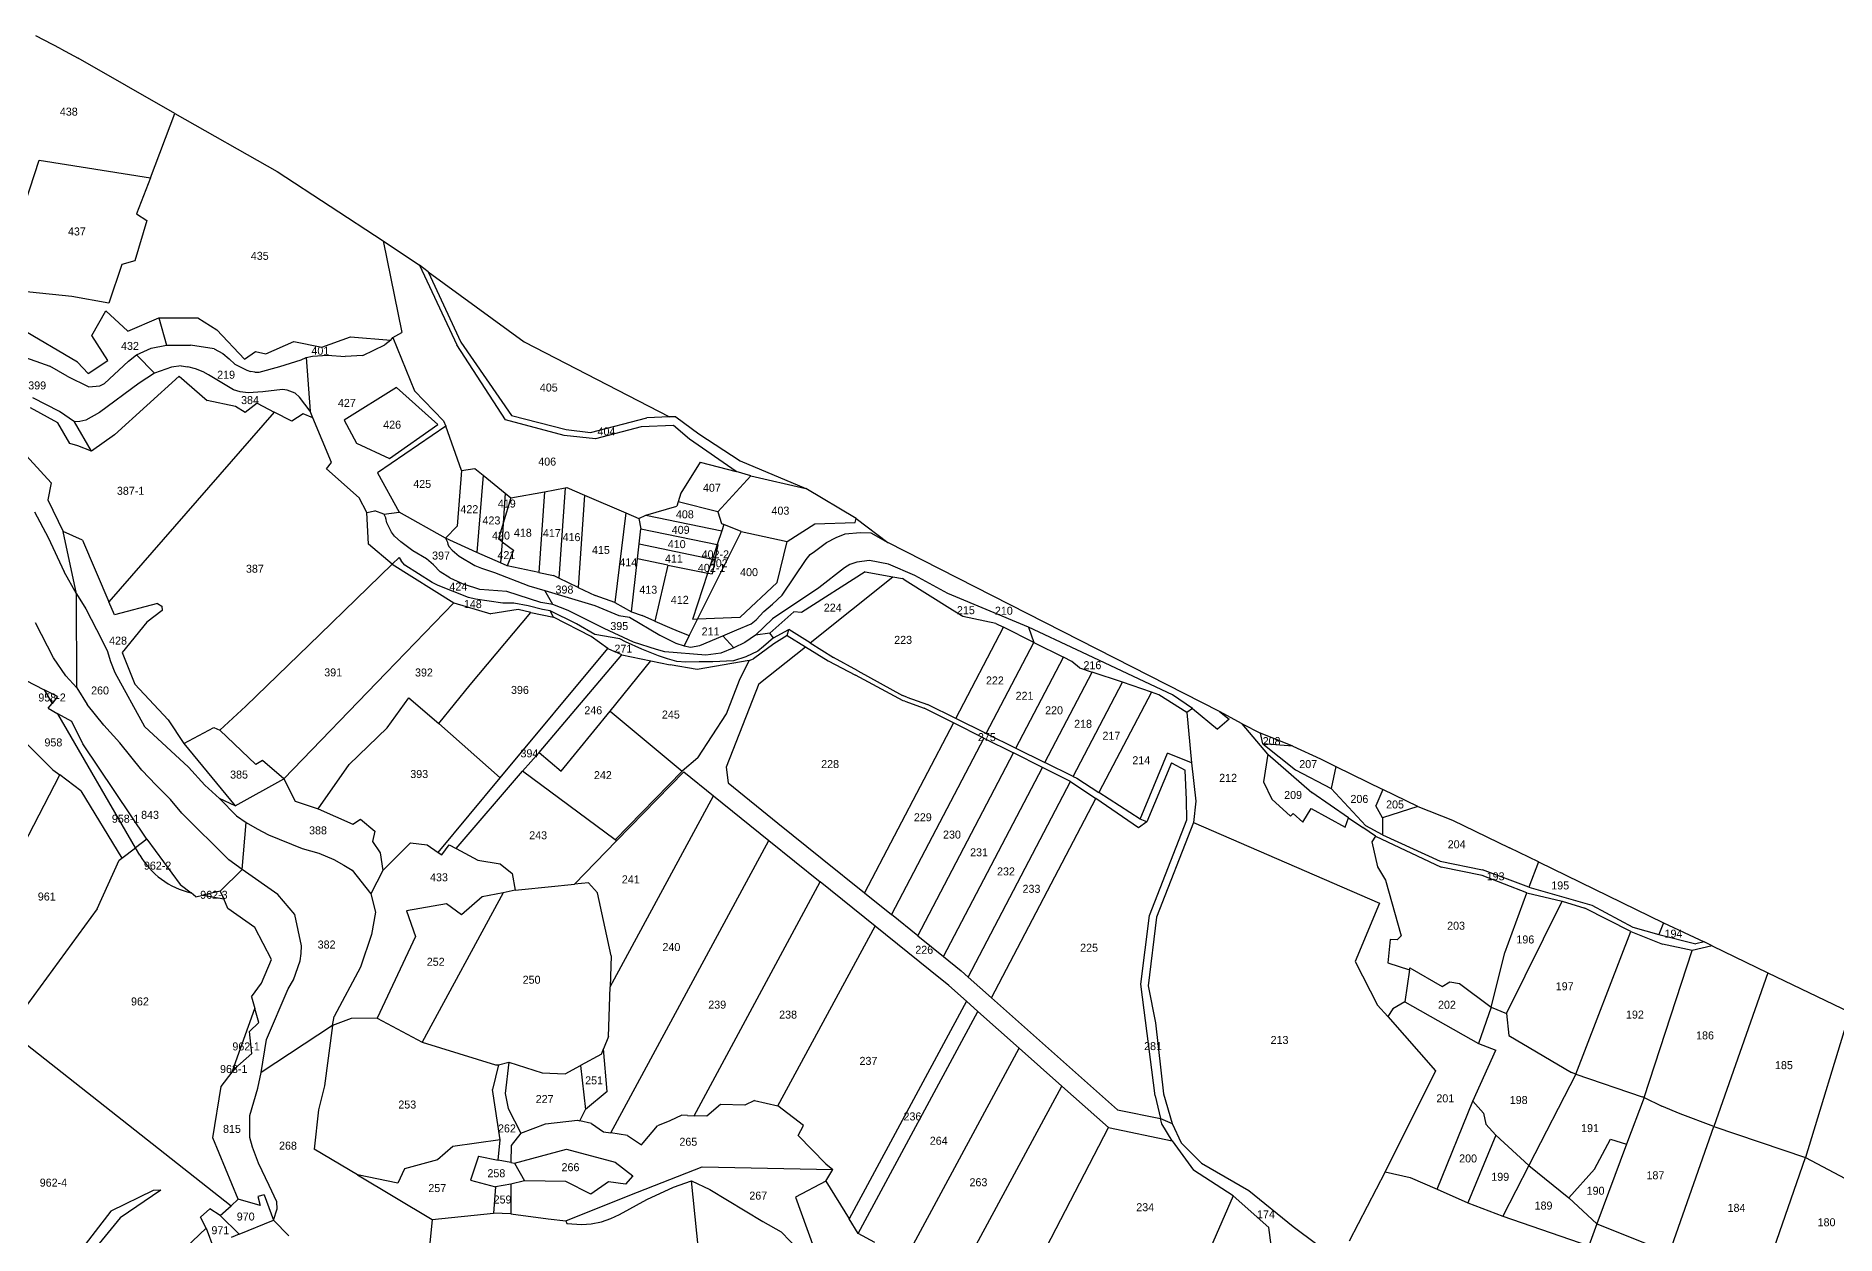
# Model space of a CAD drawing. Header units: metres. Extents: x 215851 to 218449, y 2702083 to 2704249.
# Drawn here: x 216972 to 217534, y 2703539 to 2703914 of the extents above; entities that cross this region are included whole.
import ezdxf
from ezdxf.enums import TextEntityAlignment as Align

# ---------------------------------------------------------------- set-up
doc = ezdxf.new("R2010")
doc.units = ezdxf.units.M

msp = doc.modelspace()

# ---------------------------------------------------------------- linework, layer by layer
at = {"layer": 'LIN'}
for p, q in [((216979.31, 2703909.93), (216971.5, 2703913.9)), ((216979.31, 2703909.93), (216984.78, 2703907)), ((217014.94, 2703889.68), (216984.78, 2703907)), ((217007.34, 2703869.57), (217014.94, 2703889.68)), ((217014.94, 2703889.68), (217046.9, 2703871.58)), ((216963.7, 2703847.96), (216972.55, 2703875.07)), ((216972.55, 2703875.07), (217007.34, 2703869.57)), ((217007.34, 2703869.57), (217003.01, 2703858.29)), ((217046.9, 2703871.58), (217080.01, 2703849.86)), ((217003.01, 2703858.29), (217006.18, 2703856.23)), ((217006.18, 2703856.23), (217002.42, 2703843.63)), ((217080.01, 2703849.86), (217091.32, 2703842.33)), ((217080.01, 2703849.86), (217085.84, 2703821.21)), ((216998.38, 2703842.52), (216994.34, 2703830.47)), ((217002.42, 2703843.63), (216998.38, 2703842.52)), ((217094.09, 2703840.25), (217091.32, 2703842.33)), ((217091.32, 2703842.33), (217103, 2703817.43)), ((217094.09, 2703840.25), (217124.09, 2703818.33)), ((217094.09, 2703840.25), (217104.25, 2703818.28)), ((216982.76, 2703832.55), (216956.35, 2703835.26)), ((216994.34, 2703830.47), (216982.76, 2703832.55)), ((216989.08, 2703820.28), (216993.39, 2703827.98)), ((216993.39, 2703827.98), (217000.24, 2703821.71)), ((217000.24, 2703821.71), (217009.91, 2703825.8)), ((217009.91, 2703825.8), (217022.16, 2703825.79)), ((217009.91, 2703825.8), (217012.38, 2703817.29)), ((217022.16, 2703825.79), (217028.09, 2703822.04)), ((216984.53, 2703812.03), (216966.49, 2703822.62)), ((216994.07, 2703812.5), (216989.08, 2703820.28)), ((217028.09, 2703822.04), (217036.67, 2703812.97)), ((217043.35, 2703814.58), (217052.07, 2703818.49)), ((217052.07, 2703818.49), (217060.87, 2703816.67)), ((217060.87, 2703816.67), (217069.81, 2703819.93)), ((217069.81, 2703819.93), (217082.4, 2703818.85)), ((217073.7, 2703814.02), (217080.5, 2703817.4)), ((217082.4, 2703818.85), (217080.5, 2703817.4)), ((217082.4, 2703818.85), (217083.08, 2703819.71)), ((217083.08, 2703819.71), (217085.84, 2703821.21)), ((217083.08, 2703819.71), (217089.77, 2703803)), ((217118.24, 2703793.97), (217103, 2703817.43)), ((217104.25, 2703818.28), (217120.13, 2703795.33)), ((217124.09, 2703818.33), (217169.41, 2703794.88)), ((216966.87, 2703813.96), (216975.92, 2703810.71)), ((216984.53, 2703812.03), (216987.89, 2703808.4)), ((216987.89, 2703808.4), (216994.07, 2703812.5)), ((216992.97, 2703805.36), (217000.5, 2703812.33)), ((217000.5, 2703812.33), (217003.01, 2703814.26)), ((217003.01, 2703814.26), (217007.58, 2703816.38)), ((217003.01, 2703814.26), (217008.61, 2703808.59)), ((217007.58, 2703816.38), (217012.38, 2703817.29)), ((217012.38, 2703817.29), (217019.85, 2703817.3)), ((217027.23, 2703816.13), (217019.85, 2703817.3)), ((217027.23, 2703816.13), (217029.91, 2703814.67)), ((217029.91, 2703814.67), (217031.88, 2703813.05)), ((217031.88, 2703813.05), (217033.74, 2703811.31)), ((217036.67, 2703812.97), (217040.16, 2703815.35)), ((217040.16, 2703815.35), (217043.35, 2703814.58)), ((217047.79, 2703810.58), (217054.41, 2703812.76)), ((217054.41, 2703812.76), (217055.97, 2703813.42)), ((217055.97, 2703813.42), (217057.95, 2703813.82)), ((217055.97, 2703813.42), (217057.22, 2703796.71)), ((217057.95, 2703813.82), (217062.61, 2703814.2)), ((217062.61, 2703814.2), (217068.14, 2703813.72)), ((217073.7, 2703814.02), (217068.14, 2703813.72)), ((216981.33, 2703807.6), (216975.92, 2703810.71)), ((216981.33, 2703807.6), (216988.08, 2703804.27)), ((217016.27, 2703807.65), (216996.12, 2703789.23)), ((217008.61, 2703808.59), (217003.8, 2703805.39)), ((217013.93, 2703810.45), (217008.61, 2703808.59)), ((217016.92, 2703810.79), (217013.93, 2703810.45)), ((217016.27, 2703807.65), (217025.1, 2703800.01)), ((217016.92, 2703810.79), (217019.06, 2703810.51)), ((217021.45, 2703809.87), (217019.06, 2703810.51)), ((217023.76, 2703808.97), (217021.45, 2703809.87)), ((217025.43, 2703808.05), (217023.76, 2703808.97)), ((217033.31, 2703803.29), (217025.43, 2703808.05)), ((217033.74, 2703811.31), (217037.49, 2703809.44)), ((217037.49, 2703809.44), (217038.57, 2703809.05)), ((217039.93, 2703808.82), (217038.57, 2703809.05)), ((217039.93, 2703808.82), (217041.3, 2703808.88)), ((217041.3, 2703808.88), (217047.79, 2703810.58)), ((216978.88, 2703796.58), (216970.58, 2703800.85)), ((216988.08, 2703804.27), (216991.57, 2703804.56)), ((217003.8, 2703805.39), (216991.39, 2703796.24)), ((216991.57, 2703804.56), (216992.97, 2703805.36)), ((217035.4, 2703802.74), (217033.31, 2703803.29)), ((217037.82, 2703802.41), (217035.4, 2703802.74)), ((217042.43, 2703802.67), (217037.82, 2703802.41)), ((217048.6, 2703803.44), (217042.43, 2703802.67)), ((217050.08, 2703803.25), (217048.6, 2703803.44)), ((217052.52, 2703802.33), (217050.08, 2703803.25)), ((217053.9, 2703801.02), (217052.52, 2703802.33)), ((217057.22, 2703796.71), (217053.9, 2703801.02)), ((217084.17, 2703804.09), (217067.84, 2703793.89)), ((217084.17, 2703804.09), (217097.13, 2703792.48)), ((217089.77, 2703803), (217098.83, 2703793.65)), ((216978.43, 2703793.01), (216969.9, 2703797.68)), ((216983.64, 2703793.36), (216978.88, 2703796.58)), ((216991.39, 2703796.24), (216987.14, 2703793.86)), ((217046, 2703796.39), (216994.33, 2703737.05)), ((217033.92, 2703798.15), (217025.1, 2703800.01)), ((217036.94, 2703796.25), (217033.92, 2703798.15)), ((217040.62, 2703799.13), (217036.94, 2703796.25)), ((217040.62, 2703799.13), (217046, 2703796.39)), ((217051.52, 2703793.58), (217046, 2703796.39)), ((217055, 2703795.79), (217051.52, 2703793.58)), ((217058.09, 2703794.58), (217055, 2703795.79)), ((217058.09, 2703794.58), (217057.22, 2703796.71)), ((217120.13, 2703795.33), (217137.15, 2703790.9)), ((217169.41, 2703794.88), (217162.38, 2703794.59)), ((217171.41, 2703794.94), (217169.41, 2703794.88)), ((217171.41, 2703794.94), (217178.58, 2703789.62)), ((216982.18, 2703786.57), (216978.43, 2703793.01)), ((216985.32, 2703793.43), (216983.64, 2703793.36)), ((216988.88, 2703784.21), (216983.64, 2703793.36)), ((216987.14, 2703793.86), (216985.32, 2703793.43)), ((216996.12, 2703789.23), (216988.88, 2703784.21)), ((217063.87, 2703780.63), (217058.09, 2703794.58)), ((217067.84, 2703793.89), (217071.68, 2703786.72)), ((217099.61, 2703792), (217078.26, 2703777.43)), ((217081.98, 2703781.87), (217097.13, 2703792.48)), ((217098.83, 2703793.65), (217099.61, 2703792)), ((217104.5, 2703778.15), (217099.61, 2703792)), ((217136.56, 2703789.12), (217118.24, 2703793.97)), ((217137.15, 2703790.9), (217144.79, 2703790.02)), ((217144.79, 2703790.02), (217162.38, 2703794.59)), ((217160.65, 2703791.78), (217146.37, 2703788.05)), ((217170.69, 2703792.21), (217160.65, 2703791.78)), ((217175.72, 2703787.92), (217170.69, 2703792.21)), ((217178.58, 2703789.62), (217191.48, 2703781.19)), ((216976.34, 2703774.33), (216963.04, 2703788.86)), ((216984.66, 2703785.89), (216982.18, 2703786.57)), ((216988.88, 2703784.21), (216984.66, 2703785.89)), ((217071.68, 2703786.72), (217081.98, 2703781.87)), ((217146.37, 2703788.05), (217136.56, 2703789.12)), ((217190.32, 2703777.79), (217175.72, 2703787.92)), ((217062.31, 2703778.62), (217063.87, 2703780.63)), ((217072.57, 2703769.61), (217062.31, 2703778.62)), ((217104.5, 2703778.15), (217103.14, 2703760.72)), ((217104.5, 2703778.15), (217108.7, 2703778.75)), ((217108.7, 2703778.75), (217111.28, 2703776.63)), ((217179.06, 2703780.7), (217173.03, 2703771.07)), ((217179.06, 2703780.7), (217190.32, 2703777.79)), ((217191.48, 2703781.19), (217211.99, 2703772.47)), ((216976.34, 2703774.33), (216975.28, 2703768.95)), ((217078.26, 2703777.43), (217085.01, 2703765.08)), ((217111.28, 2703776.63), (217109.33, 2703752.56)), ((217111.28, 2703776.63), (217118.15, 2703771.04)), ((217130.45, 2703771.51), (217136.85, 2703772.68)), ((217136.85, 2703772.68), (217134.86, 2703744.46)), ((217136.85, 2703772.68), (217137.43, 2703772.79)), ((217137.43, 2703772.79), (217142.9, 2703770.43)), ((217194.86, 2703776.49), (217184.53, 2703765.27)), ((217194.86, 2703776.49), (217190.32, 2703777.79)), ((217194.86, 2703776.49), (217211.99, 2703772.47)), ((217227.76, 2703763.11), (217211.99, 2703772.47)), ((216975.28, 2703768.95), (216980.07, 2703759.06)), ((217074.91, 2703764.99), (217072.57, 2703769.61)), ((217118.15, 2703771.04), (217117.55, 2703761.65)), ((217119.93, 2703769.59), (217117.55, 2703761.65)), ((217118.15, 2703771.04), (217119.93, 2703769.59)), ((217119.93, 2703769.59), (217130.45, 2703771.51)), ((217130.45, 2703771.51), (217128.67, 2703746.27)), ((217142.9, 2703770.43), (217140.88, 2703741.58)), ((217142.9, 2703770.43), (217155.77, 2703764.89)), ((217162.03, 2703764.15), (217171.7, 2703766.94)), ((217172.15, 2703768.32), (217171.7, 2703766.94)), ((217173.03, 2703771.07), (217172.15, 2703768.32)), ((217184.53, 2703765.27), (217172.15, 2703768.32)), ((216971.15, 2703765.23), (216975.44, 2703757.19)), ((217074.91, 2703764.99), (217077.47, 2703765.58)), ((217075.43, 2703755.13), (217074.91, 2703764.99)), ((217080.2, 2703764.49), (217077.47, 2703765.58)), ((217080.2, 2703764.49), (217085.01, 2703765.08)), ((217080.2, 2703764.49), (217080.88, 2703763.21)), ((217081.12, 2703761.78), (217080.88, 2703763.21)), ((217082.59, 2703758.9), (217081.12, 2703761.78)), ((217099.51, 2703756.95), (217085.01, 2703765.08)), ((217117.55, 2703761.65), (217116, 2703756.74)), ((217117.55, 2703761.65), (217117.16, 2703755.89)), ((217155.77, 2703764.89), (217152.39, 2703736.92)), ((217155.77, 2703764.89), (217159.88, 2703763.12)), ((217159.88, 2703763.12), (217162.03, 2703764.15)), ((217159.88, 2703763.12), (217160.51, 2703759.86)), ((217162.03, 2703764.15), (217185.81, 2703759.26)), ((217184.53, 2703765.27), (217185.73, 2703761.55)), ((217185.73, 2703761.55), (217186.46, 2703761.25)), ((217186.46, 2703761.25), (217185.81, 2703759.26)), ((217191.86, 2703759.05), (217186.46, 2703761.25)), ((217206.19, 2703755.98), (217214.9, 2703761.49)), ((217214.9, 2703761.49), (217227.44, 2703761.91)), ((217227.44, 2703761.91), (217227.76, 2703763.11)), ((217227.76, 2703763.11), (217237.64, 2703755.66)), ((216975.44, 2703757.19), (216980.41, 2703746.52)), ((216986.12, 2703756.34), (216980.07, 2703759.06)), ((216984.29, 2703739.63), (216980.07, 2703759.06)), ((216986.12, 2703756.34), (216994.33, 2703737.05)), ((217083.57, 2703757.65), (217082.59, 2703758.9)), ((217085.5, 2703755.83), (217083.57, 2703757.65)), ((217089.3, 2703753.06), (217085.5, 2703755.83)), ((217103.14, 2703760.72), (217099.51, 2703756.95)), ((217109.33, 2703752.56), (217099.51, 2703756.95)), ((217099.51, 2703756.95), (217100.16, 2703755.79)), ((217100.16, 2703755.79), (217100.26, 2703755.01)), ((217117.16, 2703755.89), (217116, 2703756.74)), ((217117.16, 2703755.89), (217116.71, 2703749.29)), ((217117.16, 2703755.89), (217120.75, 2703753.24)), ((217159.99, 2703755.19), (217160.42, 2703759.01)), ((217160.42, 2703759.01), (217160.51, 2703759.86)), ((217160.51, 2703759.86), (217184.39, 2703754.96)), ((217191.86, 2703759.05), (217178.2, 2703731.75)), ((217185.81, 2703759.26), (217184.39, 2703754.96)), ((217191.86, 2703759.05), (217206.19, 2703755.98)), ((217203.05, 2703743.13), (217206.19, 2703755.98)), ((217214.7, 2703752.86), (217218.47, 2703755.62)), ((217218.47, 2703755.62), (217221.48, 2703757.22)), ((217221.48, 2703757.22), (217224.32, 2703758.38)), ((217224.32, 2703758.38), (217229.01, 2703758.71)), ((217229.01, 2703758.71), (217232.3, 2703758.61)), ((217232.3, 2703758.61), (217237.64, 2703755.66)), ((217341.23, 2703702.79), (217237.64, 2703755.66)), ((217082.81, 2703748.82), (217075.43, 2703755.13)), ((217084.98, 2703750.93), (217082.81, 2703748.82)), ((217084.98, 2703750.93), (217085.6, 2703749.88)), ((217086.83, 2703748.59), (217085.6, 2703749.88)), ((217093.53, 2703750.56), (217089.3, 2703753.06)), ((217095.77, 2703748.61), (217093.53, 2703750.56)), ((217100.26, 2703755.01), (217100.6, 2703754.32)), ((217100.6, 2703754.32), (217101.62, 2703753.21)), ((217101.62, 2703753.21), (217103.75, 2703751.32)), ((217103.75, 2703751.32), (217108.65, 2703748.47)), ((217116.71, 2703749.29), (217109.33, 2703752.56)), ((217120.75, 2703753.24), (217118.8, 2703748.33)), ((217157.59, 2703734), (217159.46, 2703750.56)), ((217159.46, 2703750.56), (217159.99, 2703755.19)), ((217168.98, 2703748.6), (217159.46, 2703750.56)), ((217159.99, 2703755.19), (217182.92, 2703750.48)), ((217181.46, 2703746.04), (217182.92, 2703750.48)), ((217183.7, 2703750.31), (217182.78, 2703745.8)), ((217184.39, 2703754.96), (217182.92, 2703750.48)), ((217182.92, 2703750.48), (217183.7, 2703750.31)), ((217183.7, 2703750.31), (217184.69, 2703754.9)), ((217184.39, 2703754.96), (217184.69, 2703754.9)), ((217204.6, 2703739.15), (217212.12, 2703750.35)), ((217212.12, 2703750.35), (217213.41, 2703751.87)), ((217213.41, 2703751.87), (217214.7, 2703752.86)), ((217231.96, 2703750.04), (217227.93, 2703749.52)), ((217237.86, 2703748.83), (217231.96, 2703750.04)), ((216984.29, 2703739.63), (216980.41, 2703746.52)), ((217071.59, 2703737.91), (217082.81, 2703748.82)), ((217082.81, 2703748.82), (217102.11, 2703736.81)), ((217095.32, 2703743.15), (217086.83, 2703748.59)), ((217097.86, 2703746.49), (217095.77, 2703748.61)), ((217100.89, 2703744.62), (217097.86, 2703746.49)), ((217100.89, 2703744.62), (217105.46, 2703742.52)), ((217108.65, 2703748.47), (217110.7, 2703747.65)), ((217110.7, 2703747.65), (217114.82, 2703746.28)), ((217114.82, 2703746.28), (217125.56, 2703742.08)), ((217118.8, 2703748.33), (217116.71, 2703749.29)), ((217128.67, 2703746.27), (217118.8, 2703748.33)), ((217128.67, 2703746.27), (217133.18, 2703745.32)), ((217134.86, 2703744.46), (217133.18, 2703745.32)), ((217140.88, 2703741.58), (217134.86, 2703744.46)), ((217168.98, 2703748.6), (217164.92, 2703731.05)), ((217168.98, 2703748.6), (217181.46, 2703746.04)), ((217176.74, 2703731.68), (217181.46, 2703746.04)), ((217181.46, 2703746.04), (217182.78, 2703745.8)), ((217230.59, 2703746.52), (217210.73, 2703733.78)), ((217213.42, 2703724.28), (217239.2, 2703744.91)), ((217224.08, 2703747.73), (217216.08, 2703741.46)), ((217225.8, 2703748.76), (217224.08, 2703747.73)), ((217227.93, 2703749.52), (217225.8, 2703748.76)), ((217230.59, 2703746.52), (217239.2, 2703744.91)), ((217246.08, 2703745.35), (217237.86, 2703748.83)), ((217239.2, 2703744.91), (217242.2, 2703744.36)), ((217243.11, 2703743.78), (217242.2, 2703744.36)), ((217256.36, 2703739.74), (217246.08, 2703745.35)), ((216984.3, 2703710.22), (216984.29, 2703739.63)), ((216984.29, 2703739.63), (216987.16, 2703734.89)), ((217097.25, 2703742.18), (217095.32, 2703743.15)), ((217106.66, 2703738.4), (217097.25, 2703742.18)), ((217110.24, 2703740.98), (217105.46, 2703742.52)), ((217118.67, 2703740.31), (217110.24, 2703740.98)), ((217129.3, 2703736.92), (217118.67, 2703740.31)), ((217125.56, 2703742.08), (217130.52, 2703740.6)), ((217133.06, 2703736.23), (217130.52, 2703740.6)), ((217130.52, 2703740.6), (217146.14, 2703735.97)), ((217140.88, 2703741.58), (217146.27, 2703739.07)), ((217152.39, 2703736.92), (217146.27, 2703739.07)), ((217191.54, 2703732.3), (217203.05, 2703743.13)), ((217201.61, 2703736.35), (217204.6, 2703739.15)), ((217216.08, 2703741.46), (217201.63, 2703731.79)), ((217257.82, 2703734.53), (217243.11, 2703743.78)), ((217281.59, 2703729.15), (217256.36, 2703739.74)), ((216987.16, 2703734.89), (216990.53, 2703728.43)), ((216996.06, 2703732.99), (216994.33, 2703737.05)), ((217009.51, 2703736.59), (216996.06, 2703732.99)), ((217010.98, 2703734.43), (217006.19, 2703730.7)), ((217009.51, 2703736.59), (217010.85, 2703735.74)), ((217010.85, 2703735.74), (217010.98, 2703734.43)), ((217060.29, 2703726.93), (217071.59, 2703737.91)), ((217081.01, 2703714.96), (217102.11, 2703736.81)), ((217102.11, 2703736.81), (217113.66, 2703733.35)), ((217108.85, 2703737.92), (217106.66, 2703738.4)), ((217107.15, 2703711.17), (217126.19, 2703733.78)), ((217117.45, 2703736.67), (217108.85, 2703737.92)), ((217122.2, 2703734.65), (217113.66, 2703733.35)), ((217120.8, 2703736.68), (217117.45, 2703736.67)), ((217125.3, 2703735.84), (217120.8, 2703736.68)), ((217126.19, 2703733.78), (217122.2, 2703734.65)), ((217129.84, 2703734.72), (217125.3, 2703735.84)), ((217126.19, 2703733.78), (217133.23, 2703732.32)), ((217133.06, 2703736.23), (217129.3, 2703736.92)), ((217132.16, 2703734.32), (217129.84, 2703734.72)), ((217133.23, 2703732.32), (217132.16, 2703734.32)), ((217140.46, 2703730.22), (217132.16, 2703734.32)), ((217137.83, 2703734.4), (217133.06, 2703736.23)), ((217149.09, 2703728.77), (217137.83, 2703734.4)), ((217146.14, 2703735.97), (217153.61, 2703732.85)), ((217152.39, 2703736.92), (217157.59, 2703734)), ((217157.59, 2703734), (217160.92, 2703732.84)), ((217196.55, 2703731.47), (217198.89, 2703734.12)), ((217198.89, 2703734.12), (217201.61, 2703736.35)), ((217208.3, 2703733.97), (217200.76, 2703727.35)), ((217210.73, 2703733.78), (217208.3, 2703733.97)), ((217261.07, 2703732.48), (217257.82, 2703734.53)), ((216977.01, 2703719.64), (216971.4, 2703730.54)), ((216990.53, 2703728.43), (216993.77, 2703721.91)), ((217006.19, 2703730.7), (216998.5, 2703721.3)), ((217144.95, 2703726.22), (217133.23, 2703732.32)), ((217146.16, 2703726.94), (217140.46, 2703730.22)), ((217158.22, 2703724.54), (217149.09, 2703728.77)), ((217153.61, 2703732.85), (217156.95, 2703732.32)), ((217156.95, 2703732.32), (217166.48, 2703726.72)), ((217164.92, 2703731.05), (217160.92, 2703732.84)), ((217164.92, 2703731.05), (217169.42, 2703729.03)), ((217169.42, 2703729.03), (217172.21, 2703727.9)), ((217172.21, 2703727.9), (217175.59, 2703726.53)), ((217178.2, 2703731.75), (217175.59, 2703726.53)), ((217176.74, 2703731.68), (217178.2, 2703731.75)), ((217178.2, 2703731.75), (217191.54, 2703732.3)), ((217186.15, 2703726.47), (217190.51, 2703728.39)), ((217190.51, 2703728.39), (217194.92, 2703730.21)), ((217194.92, 2703730.21), (217196.55, 2703731.47)), ((217201.63, 2703731.79), (217196.35, 2703726.68)), ((217201.92, 2703725.88), (217206.69, 2703728.49)), ((217206.25, 2703726.56), (217206.69, 2703728.49)), ((217213.42, 2703724.28), (217206.69, 2703728.49)), ((217258.9, 2703700.62), (217273.81, 2703729.13)), ((217271.35, 2703730.37), (217261.07, 2703732.48)), ((217271.35, 2703730.37), (217273.81, 2703729.13)), ((217283.27, 2703724.41), (217273.81, 2703729.13)), ((217296.68, 2703722.12), (217281.59, 2703729.15)), ((217281.59, 2703729.15), (217283.27, 2703724.41)), ((216993.77, 2703721.91), (216994.83, 2703718.43)), ((217060.29, 2703726.93), (217037.18, 2703704.54)), ((217116.61, 2703682.11), (217150.15, 2703722.54)), ((217150.15, 2703722.54), (217144.95, 2703726.22)), ((217153.96, 2703725.57), (217146.16, 2703726.94)), ((217150.15, 2703722.54), (217152.3, 2703721.54)), ((217155.7, 2703724.6), (217153.96, 2703725.57)), ((217160.8, 2703722.31), (217155.7, 2703724.6)), ((217165.42, 2703722.18), (217158.22, 2703724.54)), ((217165.97, 2703720.19), (217160.8, 2703722.31)), ((217168.02, 2703721.46), (217165.42, 2703722.18)), ((217166.48, 2703726.72), (217171.46, 2703724.18)), ((217171.46, 2703724.18), (217173.99, 2703723.31)), ((217175.59, 2703726.53), (217173.99, 2703723.31)), ((217173.99, 2703723.31), (217176.05, 2703722.98)), ((217176.05, 2703722.98), (217178.95, 2703723.44)), ((217178.95, 2703723.44), (217186.15, 2703726.47)), ((217189.56, 2703722.72), (217185.52, 2703721.02)), ((217189.56, 2703722.72), (217186.15, 2703726.47)), ((217192.95, 2703724.39), (217189.56, 2703722.72)), ((217196.35, 2703726.68), (217192.95, 2703724.39)), ((217202.08, 2703723.94), (217195.67, 2703719.29)), ((217200.76, 2703727.35), (217196.35, 2703726.68)), ((217198.83, 2703723.14), (217197.05, 2703721.72)), ((217197.35, 2703711.43), (217211.9, 2703723.07)), ((217201.92, 2703725.88), (217198.83, 2703723.14)), ((217201.92, 2703725.88), (217200.76, 2703727.35)), ((217206.25, 2703726.56), (217202.08, 2703723.94)), ((217206.25, 2703726.56), (217211.9, 2703723.07)), ((217211.9, 2703723.07), (217219.02, 2703718.68)), ((217213.42, 2703724.28), (217220.7, 2703719.72)), ((217268.38, 2703695.94), (217283.27, 2703724.41)), ((217283.27, 2703724.41), (217292.51, 2703719.79)), ((217326.54, 2703708), (217296.68, 2703722.12)), ((216980.87, 2703713.98), (216977.01, 2703719.64)), ((216994.83, 2703718.43), (216996.18, 2703715.05)), ((216998.5, 2703721.3), (217002.44, 2703711.39)), ((217128.75, 2703689.98), (217154.61, 2703720.55)), ((217150.91, 2703702.92), (217163.63, 2703718.68)), ((217154.61, 2703720.55), (217152.3, 2703721.54)), ((217154.61, 2703720.55), (217163.63, 2703718.68)), ((217163.63, 2703718.68), (217169.67, 2703717.39)), ((217168.82, 2703719.24), (217165.97, 2703720.19)), ((217180.8, 2703720.39), (217168.02, 2703721.46)), ((217171.72, 2703718.46), (217168.82, 2703719.24)), ((217178.05, 2703715.92), (217169.67, 2703717.39)), ((217174.52, 2703718.21), (217171.72, 2703718.46)), ((217178.75, 2703718.34), (217174.52, 2703718.21)), ((217194.31, 2703718.77), (217178.05, 2703715.92)), ((217182.98, 2703718.31), (217178.75, 2703718.34)), ((217185.52, 2703721.02), (217180.8, 2703720.39)), ((217189.42, 2703718.71), (217182.98, 2703718.31)), ((217193.3, 2703719.94), (217189.42, 2703718.71)), ((217191.35, 2703712.57), (217194.31, 2703718.77)), ((217197.05, 2703721.72), (217193.3, 2703719.94)), ((217194.31, 2703718.77), (217195.67, 2703719.29)), ((217219.02, 2703718.68), (217227.54, 2703714.14)), ((217228.27, 2703715.53), (217220.7, 2703719.72)), ((217277.64, 2703691.37), (217292.51, 2703719.79)), ((217295.11, 2703718.49), (217292.51, 2703719.79)), ((217297.47, 2703716.52), (217295.11, 2703718.49)), ((217297.47, 2703716.52), (217301.51, 2703715.15)), ((216965.51, 2703714.07), (216974.1, 2703709.64)), ((216984.3, 2703710.22), (216980.87, 2703713.98)), ((216996.18, 2703715.05), (217005.53, 2703698.17)), ((217002.44, 2703711.39), (217012.91, 2703700.25)), ((217049.01, 2703681.81), (217081.01, 2703714.96)), ((217097.41, 2703699.13), (217107.15, 2703711.17)), ((217197.35, 2703711.43), (217187.2, 2703685.48)), ((217187.26, 2703702.12), (217191.35, 2703712.57)), ((217242.49, 2703706.17), (217227.54, 2703714.14)), ((217228.27, 2703715.53), (217242.19, 2703707.81)), ((217286.72, 2703686.89), (217301.51, 2703715.15)), ((217295.53, 2703682.54), (217310.91, 2703711.95)), ((217310.91, 2703711.95), (217301.51, 2703715.15)), ((217319.99, 2703708.86), (217310.91, 2703711.95)), ((216978.28, 2703707.5), (216974.1, 2703709.64)), ((216974.1, 2703709.64), (216976.59, 2703705.34)), ((216975.44, 2703703.86), (216976.59, 2703705.34)), ((216978.28, 2703707.5), (216976.59, 2703705.34)), ((216984.3, 2703710.22), (216987.61, 2703705.05)), ((216992.74, 2703698.53), (216987.61, 2703705.05)), ((217081.28, 2703697.75), (217088.08, 2703707.09)), ((217088.08, 2703707.09), (217097.41, 2703699.13)), ((217243.59, 2703707.31), (217242.19, 2703707.81)), ((217242.91, 2703706.02), (217242.49, 2703706.17)), ((217242.91, 2703706.02), (217249, 2703703.87)), ((217243.59, 2703707.31), (217249.99, 2703705.02)), ((217258.9, 2703700.62), (217249.99, 2703705.02)), ((217319.99, 2703708.86), (217303.6, 2703677.51)), ((217322.27, 2703708.08), (217319.99, 2703708.86)), ((217331.04, 2703702.5), (217322.27, 2703708.08)), ((217332.8, 2703703.79), (217326.54, 2703708)), ((216975.44, 2703703.86), (216978.44, 2703702.15)), ((216982.82, 2703699.66), (216978.44, 2703702.15)), ((217002.69, 2703660.25), (216978.44, 2703702.15)), ((216986.24, 2703692.76), (216982.82, 2703699.66)), ((217012.91, 2703700.25), (217017.81, 2703692.79)), ((217037.18, 2703704.54), (217029.02, 2703696.95)), ((217135.63, 2703684.14), (217150.91, 2703702.92)), ((217150.91, 2703702.92), (217173.4, 2703684.17)), ((217178.3, 2703688.39), (217187.26, 2703702.12)), ((217258.19, 2703699.27), (217230.39, 2703646.12)), ((217258.19, 2703699.27), (217249, 2703703.87)), ((217267.64, 2703694.53), (217258.19, 2703699.27)), ((217268.38, 2703695.94), (217258.9, 2703700.62)), ((217332.8, 2703703.79), (217331.04, 2703702.5)), ((217331.04, 2703702.5), (217332.53, 2703686.77)), ((217332.8, 2703703.79), (217340.6, 2703697.35)), ((217344.23, 2703700.39), (217340.6, 2703697.35)), ((217348.3, 2703698.98), (217341.23, 2703702.79)), ((217341.23, 2703702.79), (217344.23, 2703700.39)), ((216967.71, 2703693.74), (216976.81, 2703684.62)), ((216997.77, 2703693.09), (216992.74, 2703698.53)), ((217005.53, 2703698.17), (217019.2, 2703685.48)), ((217017.81, 2703692.79), (217027.12, 2703697.87)), ((217027.12, 2703697.87), (217029.02, 2703696.95)), ((217029.02, 2703696.95), (217040.23, 2703686.25)), ((217069.43, 2703686.26), (217081.28, 2703697.75)), ((217097.41, 2703699.13), (217116.61, 2703682.11)), ((217267.64, 2703694.53), (217238.78, 2703639.36)), ((217267.64, 2703694.53), (217276.88, 2703689.91)), ((217268.38, 2703695.94), (217277.64, 2703691.37)), ((217356.31, 2703689.55), (217348.3, 2703698.98)), ((217348.3, 2703698.98), (217354.03, 2703696.01)), ((217364.14, 2703692.04), (217354.03, 2703696.01)), ((217354.75, 2703692.76), (217354.03, 2703696.01)), ((217006.2, 2703662.93), (216986.24, 2703692.76)), ((217004.67, 2703684.52), (216997.77, 2703693.09)), ((217017.81, 2703692.79), (217033.83, 2703673.4)), ((217128.75, 2703689.98), (217123.52, 2703684.18)), ((217128.75, 2703689.98), (217135.63, 2703684.14)), ((217178.3, 2703688.39), (217173.4, 2703684.17)), ((217246.97, 2703632.75), (217276.88, 2703689.91)), ((217285.93, 2703685.37), (217276.88, 2703689.91)), ((217277.64, 2703691.37), (217286.72, 2703686.89)), ((217316.48, 2703669.2), (217325.04, 2703689.81)), ((217332.53, 2703686.77), (217325.04, 2703689.81)), ((217364.14, 2703692.04), (217354.75, 2703692.76)), ((217354.75, 2703692.76), (217365.02, 2703684.65)), ((217356.31, 2703689.55), (217354.94, 2703680.82)), ((217356.31, 2703689.55), (217370.07, 2703677.49)), ((217364.14, 2703692.04), (217372.77, 2703688.01)), ((216945.66, 2703618.63), (216979.04, 2703683.03)), ((216976.81, 2703684.62), (216979.04, 2703683.03)), ((216985.56, 2703678.04), (216979.04, 2703683.03)), ((217009.07, 2703679.84), (217004.67, 2703684.52)), ((217019.2, 2703685.48), (217024.32, 2703679.83)), ((217042.34, 2703687.47), (217040.23, 2703686.25)), ((217049.01, 2703681.81), (217042.34, 2703687.47)), ((217059.67, 2703672.46), (217069.43, 2703686.26)), ((217102.79, 2703660), (217123.52, 2703684.18)), ((217152.48, 2703662.68), (217123.52, 2703684.18)), ((217152.48, 2703662.68), (217173.4, 2703684.17)), ((217152.88, 2703662.38), (217173.91, 2703683.98)), ((217173.91, 2703683.98), (217183.15, 2703676.53)), ((217187.2, 2703685.48), (217187.8, 2703680.49)), ((217255.01, 2703626.26), (217285.93, 2703685.37)), ((217294.71, 2703680.97), (217285.93, 2703685.37)), ((217295.53, 2703682.54), (217286.72, 2703686.89)), ((217295.53, 2703682.54), (217296.64, 2703682)), ((217326.26, 2703686.79), (217318.56, 2703668.39)), ((217326.26, 2703686.79), (217330.47, 2703684.49)), ((217330.93, 2703675.21), (217330.47, 2703684.49)), ((217332.53, 2703686.77), (217333.88, 2703674.79)), ((217365.02, 2703684.65), (217376.1, 2703678.79)), ((217372.77, 2703688.01), (217377.56, 2703685.67)), ((217377.56, 2703685.67), (217376.1, 2703678.79)), ((217377.56, 2703685.67), (217392.25, 2703678.5)), ((216985.56, 2703678.04), (216998.43, 2703657.01)), ((217013.6, 2703675.3), (217009.07, 2703679.84)), ((217024.32, 2703679.83), (217026.57, 2703677.68)), ((217026.57, 2703677.68), (217028.95, 2703675.68)), ((217033.83, 2703673.4), (217049.01, 2703681.81)), ((217049.01, 2703681.81), (217052.54, 2703674.78)), ((217097.25, 2703658.78), (217116.61, 2703682.11)), ((217187.8, 2703680.49), (217203.3, 2703667.98)), ((217262.74, 2703619.85), (217294.71, 2703680.97)), ((217294.71, 2703680.97), (217302.61, 2703675.61)), ((217296.64, 2703682), (217303.6, 2703677.51)), ((217316.48, 2703669.2), (217303.6, 2703677.51)), ((217354.94, 2703680.82), (217357.63, 2703675.41)), ((217381.49, 2703669.65), (217370.07, 2703677.49)), ((217376.1, 2703678.79), (217386.96, 2703667.14)), ((217392.25, 2703678.5), (217390.08, 2703673.38)), ((217403.2, 2703673.16), (217392.25, 2703678.5)), ((217017.17, 2703671.08), (217013.6, 2703675.3)), ((217033.83, 2703673.4), (217028.95, 2703675.68)), ((217028.95, 2703675.68), (217034.2, 2703670.22)), ((217052.54, 2703674.78), (217059.67, 2703672.46)), ((217059.67, 2703672.46), (217070.57, 2703667.66)), ((217150.91, 2703616.8), (217183.15, 2703676.53)), ((217183.15, 2703676.53), (217200.47, 2703662.56)), ((217270.04, 2703613.36), (217302.61, 2703675.61)), ((217315.98, 2703666.53), (217302.61, 2703675.61)), ((217330.99, 2703669.02), (217330.93, 2703675.21)), ((217333.88, 2703674.79), (217333.15, 2703668.1)), ((217357.63, 2703675.41), (217363.46, 2703670.1)), ((217367.32, 2703668.26), (217369.84, 2703672.53)), ((217369.84, 2703672.53), (217380.53, 2703666.67)), ((217392.11, 2703669.65), (217390.08, 2703673.38)), ((217403.2, 2703673.16), (217392.11, 2703669.65)), ((217403.2, 2703673.16), (217414.04, 2703668.84)), ((217031.81, 2703656.46), (217017.17, 2703671.08)), ((217034.2, 2703670.22), (217037.28, 2703668.19)), ((217036, 2703653.42), (217037.28, 2703668.19)), ((217037.28, 2703668.19), (217040.67, 2703666.17)), ((217040.67, 2703666.17), (217044.16, 2703664.34)), ((217070.57, 2703667.66), (217072.97, 2703669.19)), ((217072.97, 2703669.19), (217077.47, 2703665.47)), ((217203.3, 2703667.98), (217217.16, 2703656.8)), ((217318.56, 2703668.39), (217315.98, 2703666.53)), ((217318.56, 2703668.39), (217316.48, 2703669.2)), ((217319.42, 2703639.12), (217330.99, 2703669.02)), ((217333.15, 2703668.1), (217321.55, 2703638.6)), ((217333.15, 2703668.1), (217391.22, 2703642.96)), ((217363.46, 2703670.1), (217364.27, 2703671.01)), ((217364.27, 2703671.01), (217367.32, 2703668.26)), ((217380.53, 2703666.67), (217381.49, 2703669.65)), ((217381.49, 2703669.65), (217385.98, 2703666.59)), ((217390.02, 2703663.9), (217385.98, 2703666.59)), ((217392.18, 2703664.34), (217386.96, 2703667.14)), ((217392.11, 2703669.65), (217392.18, 2703664.34)), ((217414.04, 2703668.84), (217431.86, 2703660.2)), ((216998.43, 2703657.01), (217002.69, 2703660.25)), ((217006.2, 2703662.93), (217002.69, 2703660.25)), ((217004, 2703657.99), (217002.69, 2703660.25)), ((217006.2, 2703662.93), (217016.64, 2703648.81)), ((217044.16, 2703664.34), (217054.69, 2703660.02)), ((217054.69, 2703660.02), (217059.92, 2703658.6)), ((217077.47, 2703665.47), (217076.66, 2703662.21)), ((217076.66, 2703662.21), (217079.11, 2703658.68)), ((217079.95, 2703653.15), (217088.57, 2703661.83)), ((217088.57, 2703661.83), (217093.75, 2703661.21)), ((217093.75, 2703661.21), (217097.25, 2703658.78)), ((217098.37, 2703658), (217100.68, 2703661.12)), ((217100.68, 2703661.12), (217102.79, 2703660)), ((217102.79, 2703660), (217109.64, 2703656.34)), ((217152.88, 2703662.38), (217139.77, 2703648.9)), ((217151.14, 2703571.16), (217200.47, 2703662.56)), ((217152.88, 2703662.38), (217152.48, 2703662.68)), ((217200.47, 2703662.56), (217216.54, 2703649.59)), ((217390.02, 2703663.9), (217388.84, 2703662.12)), ((217388.84, 2703662.12), (217390.58, 2703654.29)), ((217390.02, 2703663.9), (217410.46, 2703654.24)), ((217392.18, 2703664.34), (217410.15, 2703656.06)), ((217440.83, 2703655.9), (217431.86, 2703660.2)), ((216990.72, 2703641.12), (216997.55, 2703656.34)), ((216997.55, 2703656.34), (216998.43, 2703657.01)), ((217036, 2703653.42), (217031.81, 2703656.46)), ((217059.92, 2703658.6), (217064.62, 2703656.55)), ((217064.62, 2703656.55), (217067.69, 2703654.79)), ((217067.69, 2703654.79), (217070.37, 2703653.29)), ((217079.11, 2703658.68), (217079.95, 2703653.15)), ((217097.25, 2703658.78), (217098.37, 2703658)), ((217109.64, 2703656.34), (217116.58, 2703655.21)), ((217116.58, 2703655.21), (217120.34, 2703652.17)), ((217217.16, 2703656.8), (217230.39, 2703646.12)), ((217390.58, 2703654.29), (217393.08, 2703650.16)), ((217410.15, 2703656.06), (217423.39, 2703653.31)), ((217440.83, 2703655.9), (217437.89, 2703647.92)), ((217440.83, 2703655.9), (217479.95, 2703636.83)), ((217016.64, 2703648.81), (217020.02, 2703646.16)), ((217029.14, 2703646.74), (217036, 2703653.42)), ((217047.11, 2703645.68), (217036, 2703653.42)), ((217070.37, 2703653.29), (217076.13, 2703645.89)), ((217079.95, 2703653.15), (217076.13, 2703645.89)), ((217120.34, 2703652.17), (217121.28, 2703647.05)), ((217123.3, 2703647.25), (217139.77, 2703648.9)), ((217144.13, 2703649.33), (217139.77, 2703648.9)), ((217144.13, 2703649.33), (217146.92, 2703646.2)), ((217177.12, 2703576.54), (217216.54, 2703649.59)), ((217233.65, 2703635.79), (217216.54, 2703649.59)), ((217393.08, 2703650.16), (217397.97, 2703632.69)), ((217423.29, 2703651.63), (217410.46, 2703654.24)), ((217437.23, 2703646.12), (217423.29, 2703651.63)), ((217437.89, 2703647.92), (217423.39, 2703653.31)), ((217021.52, 2703644.97), (217020.02, 2703646.16)), ((217021.52, 2703644.97), (217023.65, 2703645.47)), ((217029.14, 2703646.74), (217023.65, 2703645.47)), ((217023.65, 2703645.47), (217030.23, 2703644.27)), ((217029.14, 2703646.74), (217030.23, 2703644.27)), ((217031.55, 2703641.3), (217030.23, 2703644.27)), ((217052.47, 2703639.43), (217047.11, 2703645.68)), ((217076.13, 2703645.89), (217077.58, 2703640.1)), ((217117.52, 2703646.13), (217092.24, 2703599.47)), ((217110.9, 2703644.95), (217104.53, 2703639.25)), ((217117.52, 2703646.13), (217110.9, 2703644.95)), ((217121.28, 2703647.05), (217117.52, 2703646.13)), ((217121.28, 2703647.05), (217123.3, 2703647.25)), ((217151.24, 2703626.51), (217146.92, 2703646.2)), ((217230.39, 2703646.12), (217238.78, 2703639.36)), ((217430.34, 2703627.42), (217437.23, 2703646.12)), ((217430.86, 2703608.46), (217448.29, 2703643.57)), ((217437.23, 2703646.12), (217448.29, 2703643.57)), ((217437.89, 2703647.92), (217457.5, 2703642.27)), ((217448.29, 2703643.57), (217455.36, 2703641.39)), ((216990.72, 2703641.12), (216962.99, 2703603.23)), ((217039.97, 2703635.36), (217031.55, 2703641.3)), ((217054.51, 2703629.57), (217052.47, 2703639.43)), ((217077.58, 2703640.1), (217076.41, 2703633.1)), ((217099.76, 2703642.71), (217087.31, 2703640.59)), ((217087.31, 2703640.59), (217090.08, 2703632.5)), ((217104.53, 2703639.25), (217099.76, 2703642.71)), ((217246.97, 2703632.75), (217238.78, 2703639.36)), ((217316.64, 2703617.64), (217319.42, 2703639.12)), ((217321.55, 2703638.6), (217318.99, 2703617.06)), ((217391.22, 2703642.96), (217383.64, 2703624.75)), ((217469.69, 2703634.08), (217455.36, 2703641.39)), ((217457.5, 2703642.27), (217470.36, 2703635.46)), ((217045.14, 2703625.38), (217039.97, 2703635.36)), ((217076.41, 2703633.1), (217072.92, 2703622.93)), ((217090.08, 2703632.5), (217078.14, 2703607.05)), ((217203.32, 2703579.59), (217233.65, 2703635.79)), ((217250.89, 2703621.88), (217233.65, 2703635.79)), ((217246.97, 2703632.75), (217255.01, 2703626.26)), ((217397.97, 2703632.69), (217396.74, 2703631.53)), ((217452.54, 2703589.55), (217469.69, 2703634.08)), ((217469.69, 2703634.08), (217479.61, 2703630.08)), ((217470.36, 2703635.46), (217478.42, 2703633.12)), ((217479.95, 2703636.83), (217478.42, 2703633.12)), ((217478.42, 2703633.12), (217489.99, 2703630.26)), ((217479.95, 2703636.83), (217492.63, 2703630.81)), ((217054.09, 2703624.92), (217054.42, 2703627.23)), ((217054.42, 2703627.23), (217054.51, 2703629.57)), ((217151.24, 2703626.51), (217150.91, 2703616.8)), ((217255.01, 2703626.26), (217260.56, 2703621.78)), ((217394.5, 2703631.61), (217393.86, 2703624.29)), ((217396.74, 2703631.53), (217394.5, 2703631.61)), ((217426.13, 2703610.4), (217430.34, 2703627.42)), ((217473.85, 2703582.17), (217488.89, 2703628.2)), ((217488.89, 2703628.2), (217479.61, 2703630.08)), ((217495.14, 2703629.62), (217488.89, 2703628.2)), ((217492.63, 2703630.81), (217489.99, 2703630.26)), ((217495.14, 2703629.62), (217492.63, 2703630.81)), ((217495.14, 2703629.62), (217512.54, 2703621.2)), ((217042.07, 2703617.92), (217045.14, 2703625.38)), ((217051.97, 2703619.01), (217054.09, 2703624.92)), ((217072.92, 2703622.93), (217064.71, 2703607.48)), ((217256.68, 2703617.21), (217250.89, 2703621.88)), ((217262.74, 2703619.85), (217260.56, 2703621.78)), ((217383.64, 2703624.75), (217390.61, 2703611.02)), ((217393.86, 2703624.29), (217400.59, 2703622.07)), ((217400.59, 2703622.07), (217399.09, 2703612.12)), ((217400.59, 2703622.07), (217400.68, 2703622.74)), ((217400.68, 2703622.74), (217410.8, 2703616.92)), ((217512.54, 2703621.2), (217495.65, 2703573.18)), ((217512.54, 2703621.2), (217538.08, 2703608.85)), ((217038.88, 2703613.67), (217042.07, 2703617.92)), ((217043.61, 2703600.29), (217050.32, 2703616.13)), ((217050.32, 2703616.13), (217051.97, 2703619.01)), ((217150.39, 2703601.26), (217150.91, 2703616.8)), ((217256.68, 2703617.21), (217262.21, 2703612.29)), ((217270.04, 2703613.36), (217262.74, 2703619.85)), ((217321.13, 2703582.78), (217316.64, 2703617.64)), ((217318.99, 2703617.06), (217321.25, 2703605.56)), ((217410.8, 2703616.92), (217413.18, 2703618.31)), ((217413.18, 2703618.31), (217416.21, 2703617.82)), ((217416.21, 2703617.82), (217426.13, 2703610.4)), ((217033.5, 2703591.97), (217039.94, 2703609.98)), ((217038.88, 2703613.67), (217039.94, 2703609.98)), ((217041.17, 2703605.67), (217039.94, 2703609.98)), ((217262.21, 2703612.29), (217225.53, 2703544.33)), ((217265.79, 2703609.11), (217262.21, 2703612.29)), ((217270.04, 2703613.36), (217309.41, 2703578.39)), ((217393.77, 2703607.48), (217390.61, 2703611.02)), ((217395.38, 2703609.94), (217393.77, 2703607.48)), ((217399.09, 2703612.12), (217395.38, 2703609.94)), ((217399.09, 2703612.12), (217422.12, 2703599.09)), ((217426.13, 2703610.4), (217422.12, 2703599.09)), ((217426.13, 2703610.4), (217430.86, 2703608.46)), ((217038.29, 2703602.81), (217041.17, 2703605.67)), ((217064.18, 2703604.76), (217041.94, 2703590)), ((217064.18, 2703604.76), (217061.73, 2703585.89)), ((217064.18, 2703604.76), (217064.71, 2703607.48)), ((217070.03, 2703606.94), (217064.18, 2703604.76)), ((217078.14, 2703607.05), (217070.03, 2703606.94)), ((217078.14, 2703607.05), (217092.24, 2703599.47)), ((217228.36, 2703539.75), (217265.79, 2703609.11)), ((217278.72, 2703597.62), (217265.79, 2703609.11)), ((217321.25, 2703605.56), (217323.74, 2703583.38)), ((217393.77, 2703607.48), (217408.74, 2703590.52)), ((217430.86, 2703608.46), (217431.6, 2703601.57)), ((217538.08, 2703608.85), (217524.31, 2703563.47)), ((216962.99, 2703603.23), (217032.51, 2703548.39)), ((217039.01, 2703595.92), (217038.29, 2703602.81)), ((217041.94, 2703590), (217043.61, 2703600.29)), ((217092.24, 2703599.47), (217115.09, 2703592.41)), ((217150.39, 2703601.26), (217148.83, 2703597.39)), ((217422.12, 2703599.09), (217427.58, 2703596.99)), ((217431.6, 2703601.57), (217451.17, 2703590.02)), ((217033.69, 2703591.27), (217039.01, 2703595.92)), ((217116.07, 2703592.46), (217114.17, 2703584.7)), ((217115.09, 2703592.41), (217116.07, 2703592.46)), ((217116.07, 2703592.46), (217119.23, 2703593.29)), ((217119.23, 2703593.29), (217118.13, 2703583.49)), ((217119.23, 2703593.29), (217129.71, 2703589.96)), ((217148.17, 2703595.78), (217141.62, 2703592.22)), ((217148.17, 2703595.78), (217148.83, 2703597.39)), ((217149.97, 2703584.06), (217148.83, 2703597.39)), ((217239.47, 2703525.01), (217278.72, 2703597.62)), ((217292.01, 2703585.8), (217278.72, 2703597.62)), ((217420.4, 2703581.04), (217427.58, 2703596.99)), ((217029.41, 2703585.68), (217032.86, 2703590.18)), ((217032.86, 2703590.18), (217033.5, 2703591.97)), ((217033.69, 2703591.27), (217032.86, 2703590.18)), ((217033.69, 2703591.27), (217033.5, 2703591.97)), ((217040.83, 2703585.18), (217041.94, 2703590)), ((217129.71, 2703589.96), (217136.88, 2703589.65)), ((217136.88, 2703589.65), (217141.62, 2703592.22)), ((217141.62, 2703592.22), (217143.17, 2703578.51)), ((217408.74, 2703590.52), (217392.95, 2703559.03)), ((217452.54, 2703589.55), (217437.84, 2703561.01)), ((217452.54, 2703589.55), (217451.17, 2703590.02)), ((217452.54, 2703589.55), (217473.24, 2703582.46)), ((217026.83, 2703569.61), (217029.41, 2703585.68)), ((217038.41, 2703576.62), (217040.83, 2703585.18)), ((217061.73, 2703585.89), (217059.87, 2703578.35)), ((217116.61, 2703568.99), (217114.17, 2703584.7)), ((217118.13, 2703583.49), (217119.09, 2703578.77)), ((217149.97, 2703584.06), (217143.17, 2703578.51)), ((217196.05, 2703581.28), (217193.02, 2703579.8)), ((217196.05, 2703581.28), (217203.32, 2703579.59)), ((217252.76, 2703513.2), (217292.01, 2703585.8)), ((217306.57, 2703572.86), (217292.01, 2703585.8)), ((217321.13, 2703582.78), (217322.81, 2703575.62)), ((217323.74, 2703583.38), (217326.47, 2703574.07)), ((217473.85, 2703582.17), (217468.4, 2703567.67)), ((217473.85, 2703582.17), (217473.24, 2703582.46)), ((217473.85, 2703582.17), (217479.37, 2703579.5)), ((217038.41, 2703569.68), (217038.41, 2703576.62)), ((217059.87, 2703578.35), (217058.48, 2703566.03)), ((217119.09, 2703578.77), (217123.04, 2703571.1)), ((217141.48, 2703574.97), (217143.17, 2703578.51)), ((217173.26, 2703576.69), (217169.52, 2703574.98)), ((217175.1, 2703576.6), (217173.26, 2703576.69)), ((217175.1, 2703576.6), (217177.12, 2703576.54)), ((217181.11, 2703576.43), (217177.12, 2703576.54)), ((217185.43, 2703579.98), (217181.11, 2703576.43)), ((217193.02, 2703579.8), (217185.43, 2703579.98)), ((217211.26, 2703573.52), (217203.32, 2703579.59)), ((217309.41, 2703578.39), (217322.81, 2703575.62)), ((217323.25, 2703574), (217322.81, 2703575.62)), ((217322.81, 2703575.62), (217326.47, 2703574.07)), ((217409.21, 2703553.62), (217420.4, 2703581.04)), ((217420.4, 2703581.04), (217423.68, 2703577.36)), ((217423.68, 2703577.36), (217424.45, 2703573.87)), ((217485.16, 2703577.07), (217479.37, 2703579.5)), ((217495.65, 2703573.18), (217485.16, 2703577.07)), ((217123.04, 2703571.1), (217120.05, 2703567.18)), ((217123.04, 2703571.1), (217130.73, 2703573.98)), ((217130.73, 2703573.98), (217140.69, 2703575.09)), ((217140.69, 2703575.09), (217141.48, 2703574.97)), ((217145.05, 2703574.07), (217141.48, 2703574.97)), ((217145.05, 2703574.07), (217148.81, 2703571.52)), ((217148.81, 2703571.52), (217151.14, 2703571.16)), ((217156.35, 2703570.35), (217151.14, 2703571.16)), ((217156.35, 2703570.35), (217160.72, 2703567.38)), ((217161.25, 2703568.03), (217165.71, 2703573.4)), ((217169.52, 2703574.98), (217165.71, 2703573.4)), ((217209.61, 2703570.38), (217211.26, 2703573.52)), ((217218.31, 2703561.51), (217209.61, 2703570.38)), ((217287.23, 2703535.44), (217306.57, 2703572.86)), ((217306.57, 2703572.86), (217326.43, 2703568.64)), ((217326.43, 2703568.64), (217323.25, 2703574)), ((217326.47, 2703574.07), (217329.23, 2703568.1)), ((217427.56, 2703570.49), (217418.81, 2703549.32)), ((217424.45, 2703573.87), (217427.56, 2703570.49)), ((217427.56, 2703570.49), (217437.84, 2703561.01)), ((217481.81, 2703533.67), (217495.65, 2703573.18)), ((217495.65, 2703573.18), (217524.31, 2703563.47)), ((217034.76, 2703550.4), (217026.83, 2703569.61)), ((217039.18, 2703566.75), (217038.41, 2703569.68)), ((217041.06, 2703561.69), (217039.18, 2703566.75)), ((217071.97, 2703558.1), (217058.48, 2703566.03)), ((217101.79, 2703566.93), (217097.02, 2703562.73)), ((217116.61, 2703568.99), (217101.79, 2703566.93)), ((217115.98, 2703562.66), (217116.61, 2703568.99)), ((217120.05, 2703567.18), (217119.95, 2703561.96)), ((217121.07, 2703561.72), (217137.28, 2703566.07)), ((217137.28, 2703566.07), (217152.46, 2703561.99)), ((217160.72, 2703567.38), (217161.25, 2703568.03)), ((217326.43, 2703568.64), (217333.1, 2703559.5)), ((217329.23, 2703568.1), (217335.58, 2703561.67)), ((217458.39, 2703559.85), (217463.38, 2703569.24)), ((217468.4, 2703567.67), (217459.15, 2703542.79)), ((217463.38, 2703569.24), (217468.4, 2703567.67)), ((217044.42, 2703554.69), (217041.06, 2703561.69)), ((217086.66, 2703559.98), (217084.62, 2703555.44)), ((217097.02, 2703562.73), (217086.66, 2703559.98)), ((217109.83, 2703563.89), (217107.28, 2703556.35)), ((217109.83, 2703563.89), (217115.98, 2703562.66)), ((217119.95, 2703561.96), (217115.98, 2703562.66)), ((217119.95, 2703561.96), (217121.07, 2703561.72)), ((217121.07, 2703561.72), (217124.14, 2703556.21)), ((217152.46, 2703561.99), (217158.02, 2703557.72)), ((217157.09, 2703551.68), (217179.71, 2703560.6)), ((217179.71, 2703560.6), (217220.52, 2703559.77)), ((217218.31, 2703561.51), (217220.52, 2703559.77)), ((217218.31, 2703556.04), (217220.52, 2703559.77)), ((217345.56, 2703551.51), (217333.1, 2703559.5)), ((217335.58, 2703561.67), (217350.39, 2703553.12)), ((217392.95, 2703559.03), (217381.75, 2703537.31)), ((217392.95, 2703559.03), (217400.76, 2703557.2)), ((217437.84, 2703561.01), (217429.7, 2703545.19)), ((217437.84, 2703561.01), (217450.32, 2703550.87)), ((217450.32, 2703550.87), (217458.39, 2703559.85)), ((217510.01, 2703522.3), (217524.31, 2703563.47)), ((217524.31, 2703563.47), (217538.47, 2703555.96)), ((217008.16, 2703553.2), (216994.96, 2703546.68)), ((217010.56, 2703553.29), (216997.92, 2703544.57)), ((217010.56, 2703553.29), (217008.16, 2703553.2)), ((217046.84, 2703549.63), (217044.42, 2703554.69)), ((217084.62, 2703555.44), (217071.97, 2703558.1)), ((217071.97, 2703558.1), (217095.32, 2703544.14)), ((217107.28, 2703556.35), (217115.09, 2703554.3)), ((217115.09, 2703554.3), (217114.45, 2703546.08)), ((217119.93, 2703555.19), (217115.09, 2703554.3)), ((217119.93, 2703555.19), (217119.87, 2703545.87)), ((217124.14, 2703556.21), (217119.93, 2703555.19)), ((217137.03, 2703555.97), (217124.14, 2703556.21)), ((217144.91, 2703552.02), (217137.03, 2703555.97)), ((217150.39, 2703555.86), (217144.91, 2703552.02)), ((217155.71, 2703555.14), (217150.39, 2703555.86)), ((217158.02, 2703557.72), (217155.71, 2703555.14)), ((217162.39, 2703550.3), (217170.71, 2703554.23)), ((217170.71, 2703554.23), (217176.37, 2703556.18)), ((217179.13, 2703528.62), (217176.37, 2703556.18)), ((217176.37, 2703556.18), (217182.04, 2703553.45)), ((217182.04, 2703553.45), (217198.62, 2703543.51)), ((217218.31, 2703556.04), (217208.8, 2703551.11)), ((217218.31, 2703556.04), (217225.53, 2703544.33)), ((217350.39, 2703553.12), (217364.28, 2703541.93)), ((217400.76, 2703557.2), (217409.21, 2703553.62)), ((217409.21, 2703553.62), (217418.81, 2703549.32)), ((217029.09, 2703545.32), (217032.51, 2703548.39)), ((217034.76, 2703550.4), (217032.51, 2703548.39)), ((217041.65, 2703548.48), (217034.76, 2703550.4)), ((217042.86, 2703551.83), (217040.89, 2703551.27)), ((217040.89, 2703551.27), (217041.65, 2703548.48)), ((217042.86, 2703551.83), (217045.76, 2703543.9)), ((217046.94, 2703547.41), (217046.84, 2703549.63)), ((217137.11, 2703543.64), (217157.09, 2703551.68)), ((217153.85, 2703545.63), (217162.39, 2703550.3)), ((217208.8, 2703551.11), (217216.26, 2703530.4)), ((217345.56, 2703551.51), (217333.96, 2703524.92)), ((217345.56, 2703551.51), (217356.65, 2703541.63)), ((217418.81, 2703549.32), (217429.7, 2703545.19)), ((217450.32, 2703550.87), (217459.15, 2703542.79)), ((216994.96, 2703546.68), (216985.22, 2703534.03)), ((216997.92, 2703544.57), (216987.54, 2703532.01)), ((217022.92, 2703544.83), (217025.86, 2703547.38)), ((217024.77, 2703541.43), (217022.92, 2703544.83)), ((217029.09, 2703545.32), (217025.86, 2703547.38)), ((217029.09, 2703545.32), (217035.04, 2703539.49)), ((217035.04, 2703539.49), (217045.76, 2703543.9)), ((217045.76, 2703543.9), (217046.94, 2703547.41)), ((217050.53, 2703539.04), (217045.76, 2703543.9)), ((217095.32, 2703544.14), (217094.41, 2703534.58)), ((217095.32, 2703544.14), (217114.45, 2703546.08)), ((217119.87, 2703545.87), (217114.45, 2703546.08)), ((217119.87, 2703545.87), (217131.59, 2703544.33)), ((217131.59, 2703544.33), (217137.11, 2703543.64)), ((217137.11, 2703543.64), (217137.4, 2703542.83)), ((217137.4, 2703542.83), (217142.06, 2703542.54)), ((217142.06, 2703542.54), (217145.02, 2703542.72)), ((217145.02, 2703542.72), (217148.26, 2703543.38)), ((217148.26, 2703543.38), (217151.11, 2703544.37)), ((217151.11, 2703544.37), (217153.85, 2703545.63)), ((217198.62, 2703543.51), (217204.33, 2703540.27)), ((217228.36, 2703539.75), (217225.53, 2703544.33)), ((217364.28, 2703541.93), (217378.6, 2703531.23)), ((217429.7, 2703545.19), (217456.59, 2703535.91)), ((217459.15, 2703542.79), (217456.59, 2703535.91)), ((217459.15, 2703542.79), (217481.81, 2703533.67)), ((217024.77, 2703541.43), (217007, 2703524.62)), ((217024.77, 2703541.43), (217027.16, 2703534.92)), ((217035.04, 2703539.49), (217032.57, 2703538.48)), ((217204.33, 2703540.27), (217209.99, 2703534.43)), ((217233.56, 2703536.88), (217228.36, 2703539.75)), ((217357.43, 2703536.11), (217356.65, 2703541.63))]:
    msp.add_line(p, q, dxfattribs=at)
msp.add_arc((217025.64, 2703670.51), 25, 210.0645, 257, dxfattribs=at)

# ---------------------------------------------------------------- texts
at = {"layer": 'PAR'}
for s, p in [('438', (216981.83, 2703890.27)), ('437', (216984.36, 2703852.83)), ('435', (217041.47, 2703845.21)), ('432', (217000.94, 2703817.06)), ('401', (217060.41, 2703815.56)), ('219', (217030.97, 2703808.06)), ('399', (216971.96, 2703804.72)), ('384', (217038.43, 2703800.13)), ('427', (217068.68, 2703799.27)), ('405', (217131.75, 2703804.06)), ('426', (217082.83, 2703792.45)), ('404', (217149.76, 2703790.36)), ('406', (217131.26, 2703780.92)), ('387-1', (217001.14, 2703771.79)), ('425', (217092.21, 2703773.93)), ('407', (217182.69, 2703772.74)), ('422', (217106.94, 2703766.07)), ('419', (217118.64, 2703767.81)), ('403', (217204.1, 2703765.59)), ('423', (217113.84, 2703762.53)), ('408', (217174.25, 2703764.45)), ('420', (217116.83, 2703757.81)), ('418', (217123.65, 2703758.69)), ('417', (217132.7, 2703758.57)), ('416', (217138.85, 2703757.31)), ('410', (217171.71, 2703755.13)), ('409', (217172.95, 2703759.59)), ('397', (217098.1, 2703751.56)), ('421', (217118.51, 2703751.72)), ('415', (217148.03, 2703753.28)), ('414', (217156.58, 2703749.44)), ('411', (217170.82, 2703750.58)), ('402-2', (217183.77, 2703751.93)), ('402', (217184.84, 2703749.15)), ('387', (217039.96, 2703747.44)), ('402-1', (217182.6, 2703747.72)), ('400', (217194.3, 2703746.37)), ('424', (217103.49, 2703741.89)), ('398', (217136.65, 2703740.93)), ('413', (217162.83, 2703740.88)), ('412', (217172.67, 2703737.74)), ('148', (217108.02, 2703736.39)), ('224', (217220.44, 2703735.31)), ('215', (217262.02, 2703734.49)), ('210', (217273.88, 2703734.31)), ('395', (217153.77, 2703729.53)), ('211', (217182.28, 2703727.86)), ('428', (216997.22, 2703724.98)), ('271', (217155.06, 2703722.49)), ('223', (217242.43, 2703725.21)), ('391', (217064.41, 2703715.05)), ('392', (217092.76, 2703715.02)), ('216', (217301.55, 2703717.3)), ('260', (216991.59, 2703709.41)), ('396', (217122.74, 2703709.57)), ('222', (217271.09, 2703712.54)), ('958-2', (216976.6, 2703707.21)), ('221', (217280.35, 2703707.76)), ('246', (217145.64, 2703703.21)), ('245', (217169.88, 2703701.88)), ('220', (217289.57, 2703703.21)), ('218', (217298.63, 2703698.98)), ('958', (216977.02, 2703693.17)), ('275', (217268.58, 2703694.83)), ('217', (217307.47, 2703695.27)), ('208', (217357.51, 2703693.58)), ('394', (217125.7, 2703689.76)), ('214', (217316.81, 2703687.62)), ('385', (217035.01, 2703683.12)), ('393', (217091.28, 2703683.3)), ('242', (217148.65, 2703682.96)), ('228', (217219.62, 2703686.41)), ('212', (217343.93, 2703682.12)), ('207', (217368.95, 2703686.39)), ('209', (217364.23, 2703676.75)), ('206', (217384.94, 2703675.51)), ('843', (217007.21, 2703670.54)), ('205', (217396.07, 2703673.79)), ('958-1', (216999.56, 2703669.32)), ('388', (217059.67, 2703665.69)), ('229', (217248.58, 2703669.78)), ('230', (217257.68, 2703664.37)), ('243', (217128.43, 2703664.15)), ('231', (217266.14, 2703658.84)), ('204', (217415.32, 2703661.34)), ('962-2', (217009.57, 2703654.67)), ('433', (217097.45, 2703651.03)), ('241', (217157.36, 2703650.39)), ('232', (217274.55, 2703652.87)), ('233', (217282.51, 2703647.43)), ('193', (217427.49, 2703651.34)), ('195', (217447.66, 2703648.48)), ('961', (216974.95, 2703645.02)), ('962-3', (217027.16, 2703645.56)), ('203', (217415.13, 2703635.89)), ('196', (217436.77, 2703631.6)), ('194', (217483.04, 2703633.41)), ('382', (217062.36, 2703630.02)), ('240', (217170.05, 2703629.23)), ('226', (217249.02, 2703628.37)), ('225', (217300.51, 2703629.02)), ('252', (217096.43, 2703624.63)), ('250', (217126.38, 2703619.02)), ('197', (217449.05, 2703616.98)), ('962', (217004.06, 2703612.23)), ('239', (217184.36, 2703611.23)), ('238', (217206.5, 2703608.12)), ('202', (217412.29, 2703611.2)), ('192', (217471, 2703608.13)), ('962-1', (217037.21, 2703598.18)), ('281', (217320.49, 2703598.29)), ('213', (217359.99, 2703600.2)), ('186', (217492.89, 2703601.62)), ('237', (217231.6, 2703593.66)), ('185', (217517.54, 2703592.33)), ('963-1', (217033.35, 2703591.12)), ('251', (217145.9, 2703587.58)), ('253', (217087.55, 2703580.02)), ('227', (217130.45, 2703581.75)), ('201', (217411.77, 2703581.95)), ('198', (217434.69, 2703581.43)), ('236', (217245.34, 2703576.31)), ('815', (217032.8, 2703572.41)), ('262', (217118.68, 2703572.56)), ('264', (217253.54, 2703568.71)), ('191', (217456.98, 2703572.65)), ('268', (217050.29, 2703567.17)), ('265', (217175.34, 2703568.39)), ('200', (217418.89, 2703563.18)), ('258', (217115.38, 2703558.56)), ('266', (217138.53, 2703560.44)), ('199', (217428.93, 2703557.44)), ('187', (217477.4, 2703557.92)), ('962-4', (216977.03, 2703555.62)), ('257', (217096.93, 2703553.92)), ('263', (217265.95, 2703555.74)), ('190', (217458.71, 2703553.09)), ('259', (217117.32, 2703550.34)), ('267', (217197.18, 2703551.56)), ('234', (217318.04, 2703547.94)), ('189', (217442.45, 2703548.46)), ('184', (217502.73, 2703547.74)), ('971', (217029.17, 2703540.75)), ('970', (217037.09, 2703545.02)), ('174', (217355.76, 2703545.72)), ('180', (217530.85, 2703543.24))]:
    msp.add_text(s, height=2.5, dxfattribs=at).set_placement(p, align=Align.MIDDLE)

doc.saveas('drawing.dxf')
